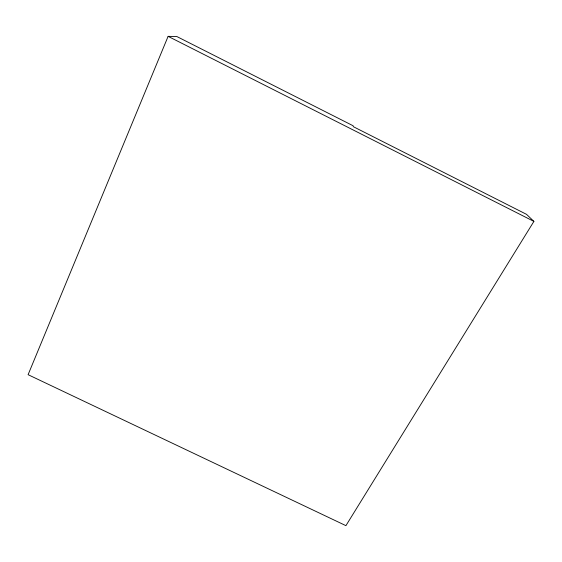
<?xml version="1.0" encoding="UTF-8"?>
<svg xmlns="http://www.w3.org/2000/svg" width="562" height="562" viewBox="0 0 562 562"><rect width="100%" height="100%" fill="white"/><g stroke="black" fill="none" stroke-linecap="round" stroke-linejoin="round"><path stroke-width="0.84" d="M168.115 36.347L28.1 374.685L345.918 525.653L533.9 221.4L526.531 214.34L353.245 126.633L353.161 125.783L176.868 36.544L168.115 36.347L533.9 221.4"/></g></svg>
